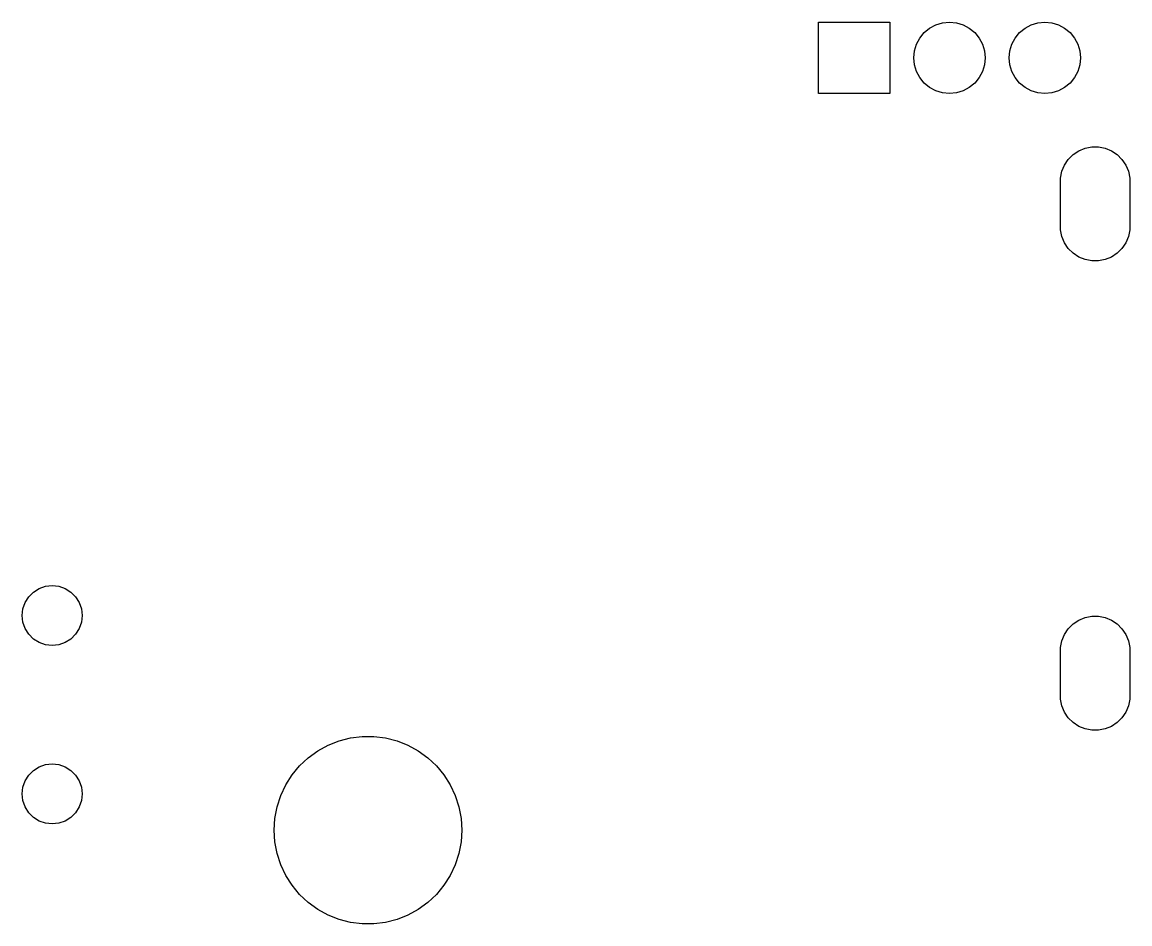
# Model space of a CAD drawing. Extents: x 96 to 246, y -139 to -34.
# Drawn here: x 176.16 to 205.67, y -82.05 to -58.04 of the extents above; entities that cross this region are included whole.
import ezdxf

# ---------------------------------------------------------------- set-up
doc = ezdxf.new("R2010")
doc.units = 0
doc.layers.add('BLACK', color=7, linetype='CONTINUOUS')

msp = doc.modelspace()

# ---------------------------------------------------------------- linework, layer by layer
at = {"layer": 'BLACK', "linetype": 'CONTINUOUS'}
for p, q in [((197.376748, -59.940247), (197.376748, -58.040247)), ((197.376748, -58.040247), (199.276748, -58.040247)), ((197.376748, -59.940247), (197.376748, -58.040247)), ((197.376748, -58.040247), (199.276748, -58.040247)), ((199.276748, -58.040247), (199.276748, -59.940247)), ((199.276748, -58.040247), (199.276748, -59.940247)), ((200.338956, -58.200351), (200.503199, -58.112561)), ((200.338956, -58.200351), (200.503199, -58.112561)), ((200.503199, -58.112561), (200.681412, -58.058501)), ((200.503199, -58.112561), (200.681412, -58.058501)), ((200.681412, -58.058501), (200.866748, -58.040247)), ((200.681412, -58.058501), (200.866748, -58.040247)), ((200.866748, -58.040247), (201.052084, -58.058501)), ((200.866748, -58.040247), (201.052084, -58.058501)), ((201.052084, -58.058501), (201.230297, -58.112561)), ((201.052084, -58.058501), (201.230297, -58.112561)), ((201.230297, -58.112561), (201.39454, -58.200351)), ((201.230297, -58.112561), (201.39454, -58.200351)), ((202.878956, -58.200351), (203.043199, -58.112561)), ((202.878956, -58.200351), (203.043199, -58.112561)), ((203.043199, -58.112561), (203.221412, -58.058501)), ((203.043199, -58.112561), (203.221412, -58.058501)), ((203.221412, -58.058501), (203.406748, -58.040247)), ((203.221412, -58.058501), (203.406748, -58.040247)), ((203.406748, -58.040247), (203.592084, -58.058501)), ((203.406748, -58.040247), (203.592084, -58.058501)), ((203.592084, -58.058501), (203.770297, -58.112561)), ((203.592084, -58.058501), (203.770297, -58.112561)), ((203.770297, -58.112561), (203.93454, -58.200351)), ((203.770297, -58.112561), (203.93454, -58.200351)), ((200.076852, -58.462455), (200.194997, -58.318496)), ((200.076852, -58.462455), (200.194997, -58.318496)), ((200.194997, -58.318496), (200.338956, -58.200351)), ((200.194997, -58.318496), (200.338956, -58.200351)), ((201.39454, -58.200351), (201.538499, -58.318496)), ((201.39454, -58.200351), (201.538499, -58.318496)), ((201.538499, -58.318496), (201.656644, -58.462455)), ((201.538499, -58.318496), (201.656644, -58.462455)), ((202.616852, -58.462455), (202.734997, -58.318496)), ((202.616852, -58.462455), (202.734997, -58.318496)), ((202.734997, -58.318496), (202.878956, -58.200351)), ((202.734997, -58.318496), (202.878956, -58.200351)), ((203.93454, -58.200351), (204.078499, -58.318496)), ((203.93454, -58.200351), (204.078499, -58.318496)), ((204.078499, -58.318496), (204.196644, -58.462455)), ((204.078499, -58.318496), (204.196644, -58.462455)), ((199.935002, -58.804911), (199.989062, -58.626698)), ((199.935002, -58.804911), (199.989062, -58.626698)), ((199.989062, -58.626698), (200.076852, -58.462455)), ((199.989062, -58.626698), (200.076852, -58.462455)), ((201.656644, -58.462455), (201.744434, -58.626698)), ((201.656644, -58.462455), (201.744434, -58.626698)), ((201.744434, -58.626698), (201.798494, -58.804911)), ((201.744434, -58.626698), (201.798494, -58.804911)), ((202.475002, -58.804911), (202.529062, -58.626698)), ((202.475002, -58.804911), (202.529062, -58.626698)), ((202.529062, -58.626698), (202.616852, -58.462455)), ((202.529062, -58.626698), (202.616852, -58.462455)), ((204.196644, -58.462455), (204.284434, -58.626698)), ((204.196644, -58.462455), (204.284434, -58.626698)), ((204.284434, -58.626698), (204.338494, -58.804911)), ((204.284434, -58.626698), (204.338494, -58.804911)), ((199.916748, -58.990247), (199.935002, -58.804911)), ((199.916748, -58.990247), (199.935002, -58.804911)), ((199.935002, -59.175583), (199.916748, -58.990247)), ((199.935002, -59.175583), (199.916748, -58.990247)), ((201.798494, -58.804911), (201.816748, -58.990247)), ((201.798494, -58.804911), (201.816748, -58.990247)), ((201.816748, -58.990247), (201.798494, -59.175583)), ((201.816748, -58.990247), (201.798494, -59.175583)), ((202.456748, -58.990247), (202.475002, -58.804911)), ((202.456748, -58.990247), (202.475002, -58.804911)), ((202.475002, -59.175583), (202.456748, -58.990247)), ((202.475002, -59.175583), (202.456748, -58.990247)), ((204.338494, -58.804911), (204.356748, -58.990247)), ((204.338494, -58.804911), (204.356748, -58.990247)), ((204.356748, -58.990247), (204.338494, -59.175583)), ((204.356748, -58.990247), (204.338494, -59.175583)), ((199.989062, -59.353796), (199.935002, -59.175583)), ((199.989062, -59.353796), (199.935002, -59.175583)), ((201.798494, -59.175583), (201.744434, -59.353796)), ((201.798494, -59.175583), (201.744434, -59.353796)), ((202.529062, -59.353796), (202.475002, -59.175583)), ((202.529062, -59.353796), (202.475002, -59.175583)), ((204.338494, -59.175583), (204.284434, -59.353796)), ((204.338494, -59.175583), (204.284434, -59.353796)), ((200.076852, -59.518039), (199.989062, -59.353796)), ((200.076852, -59.518039), (199.989062, -59.353796)), ((200.194997, -59.661998), (200.076852, -59.518039)), ((200.194997, -59.661998), (200.076852, -59.518039)), ((201.656644, -59.518039), (201.538499, -59.661998)), ((201.656644, -59.518039), (201.538499, -59.661998)), ((201.744434, -59.353796), (201.656644, -59.518039)), ((201.744434, -59.353796), (201.656644, -59.518039)), ((202.616852, -59.518039), (202.529062, -59.353796)), ((202.616852, -59.518039), (202.529062, -59.353796)), ((202.734997, -59.661998), (202.616852, -59.518039)), ((202.734997, -59.661998), (202.616852, -59.518039)), ((204.196644, -59.518039), (204.078499, -59.661998)), ((204.196644, -59.518039), (204.078499, -59.661998)), ((204.284434, -59.353796), (204.196644, -59.518039)), ((204.284434, -59.353796), (204.196644, -59.518039)), ((200.338956, -59.780143), (200.194997, -59.661998)), ((200.338956, -59.780143), (200.194997, -59.661998)), ((200.503199, -59.867933), (200.338956, -59.780143)), ((200.503199, -59.867933), (200.338956, -59.780143)), ((200.681412, -59.921993), (200.503199, -59.867933)), ((200.681412, -59.921993), (200.503199, -59.867933)), ((201.230297, -59.867933), (201.052084, -59.921993)), ((201.230297, -59.867933), (201.052084, -59.921993)), ((201.39454, -59.780143), (201.230297, -59.867933)), ((201.39454, -59.780143), (201.230297, -59.867933)), ((201.538499, -59.661998), (201.39454, -59.780143)), ((201.538499, -59.661998), (201.39454, -59.780143)), ((202.878956, -59.780143), (202.734997, -59.661998)), ((202.878956, -59.780143), (202.734997, -59.661998)), ((203.043199, -59.867933), (202.878956, -59.780143)), ((203.043199, -59.867933), (202.878956, -59.780143)), ((203.221412, -59.921993), (203.043199, -59.867933)), ((203.221412, -59.921993), (203.043199, -59.867933)), ((203.770297, -59.867933), (203.592084, -59.921993)), ((203.770297, -59.867933), (203.592084, -59.921993)), ((203.93454, -59.780143), (203.770297, -59.867933)), ((203.93454, -59.780143), (203.770297, -59.867933)), ((204.078499, -59.661998), (203.93454, -59.780143)), ((204.078499, -59.661998), (203.93454, -59.780143)), ((199.276748, -59.940247), (197.376748, -59.940247)), ((199.276748, -59.940247), (197.376748, -59.940247)), ((200.866748, -59.940247), (200.681412, -59.921993)), ((200.866748, -59.940247), (200.681412, -59.921993)), ((201.052084, -59.921993), (200.866748, -59.940247)), ((201.052084, -59.921993), (200.866748, -59.940247)), ((203.406748, -59.940247), (203.221412, -59.921993)), ((203.406748, -59.940247), (203.221412, -59.921993)), ((203.592084, -59.921993), (203.406748, -59.940247)), ((203.592084, -59.921993), (203.406748, -59.940247)), ((204.478139, -61.396077), (204.655986, -61.360701)), ((204.478139, -61.396077), (204.655986, -61.360701)), ((204.655986, -61.360701), (204.837318, -61.360701)), ((204.655986, -61.360701), (204.837318, -61.360701)), ((204.837318, -61.360701), (205.015165, -61.396077)), ((204.837318, -61.360701), (205.015165, -61.396077)), ((204.031617, -61.694433), (204.159838, -61.566212)), ((204.031617, -61.694433), (204.159838, -61.566212)), ((204.159838, -61.566212), (204.31061, -61.46547)), ((204.159838, -61.566212), (204.31061, -61.46547)), ((204.31061, -61.46547), (204.478139, -61.396077)), ((204.31061, -61.46547), (204.478139, -61.396077)), ((205.015165, -61.396077), (205.182694, -61.46547)), ((205.015165, -61.396077), (205.182694, -61.46547)), ((205.182694, -61.46547), (205.333466, -61.566212)), ((205.182694, -61.46547), (205.333466, -61.566212)), ((205.333466, -61.566212), (205.461687, -61.694433)), ((205.333466, -61.566212), (205.461687, -61.694433)), ((203.861482, -62.012734), (203.930875, -61.845205)), ((203.861482, -62.012734), (203.930875, -61.845205)), ((203.930875, -61.845205), (204.031617, -61.694433)), ((203.930875, -61.845205), (204.031617, -61.694433)), ((205.461687, -61.694433), (205.562429, -61.845205)), ((205.461687, -61.694433), (205.562429, -61.845205)), ((205.562429, -61.845205), (205.631822, -62.012734)), ((205.562429, -61.845205), (205.631822, -62.012734)), ((203.821652, -62.281247), (203.826106, -62.190581)), ((203.821652, -62.281247), (203.826106, -62.190581)), ((203.826106, -62.190581), (203.861482, -62.012734)), ((203.826106, -62.190581), (203.861482, -62.012734)), ((205.631822, -62.012734), (205.667198, -62.190581)), ((205.631822, -62.012734), (205.667198, -62.190581)), ((205.667198, -62.190581), (205.671652, -63.479247)), ((205.667198, -62.190581), (205.671652, -63.479247)), ((203.826106, -63.569913), (203.821652, -62.281247)), ((203.826106, -63.569913), (203.821652, -62.281247)), ((203.861482, -63.74776), (203.826106, -63.569913)), ((203.861482, -63.74776), (203.826106, -63.569913)), ((205.667198, -63.569913), (205.631822, -63.74776)), ((205.667198, -63.569913), (205.631822, -63.74776)), ((205.671652, -63.479247), (205.667198, -63.569913)), ((205.671652, -63.479247), (205.667198, -63.569913)), ((203.930875, -63.915289), (203.861482, -63.74776)), ((203.930875, -63.915289), (203.861482, -63.74776)), ((204.031617, -64.066061), (203.930875, -63.915289)), ((204.031617, -64.066061), (203.930875, -63.915289)), ((205.562429, -63.915289), (205.461687, -64.066061)), ((205.562429, -63.915289), (205.461687, -64.066061)), ((205.631822, -63.74776), (205.562429, -63.915289)), ((205.631822, -63.74776), (205.562429, -63.915289)), ((204.159838, -64.194282), (204.031617, -64.066061)), ((204.159838, -64.194282), (204.031617, -64.066061)), ((204.31061, -64.295024), (204.159838, -64.194282)), ((204.31061, -64.295024), (204.159838, -64.194282)), ((204.478139, -64.364417), (204.31061, -64.295024)), ((204.478139, -64.364417), (204.31061, -64.295024)), ((205.182694, -64.295024), (205.015165, -64.364417)), ((205.182694, -64.295024), (205.015165, -64.364417)), ((205.333466, -64.194282), (205.182694, -64.295024)), ((205.333466, -64.194282), (205.182694, -64.295024)), ((205.461687, -64.066061), (205.333466, -64.194282)), ((205.461687, -64.066061), (205.333466, -64.194282)), ((204.655986, -64.399793), (204.478139, -64.364417)), ((204.655986, -64.399793), (204.478139, -64.364417)), ((204.837318, -64.399793), (204.655986, -64.399793)), ((204.837318, -64.399793), (204.655986, -64.399793)), ((205.015165, -64.364417), (204.837318, -64.399793)), ((205.015165, -64.364417), (204.837318, -64.399793)), ((176.46586, -73.218782), (176.617545, -73.123472)), ((176.46586, -73.218782), (176.617545, -73.123472)), ((176.617545, -73.123472), (176.786635, -73.064305)), ((176.617545, -73.123472), (176.786635, -73.064305)), ((176.786635, -73.064305), (176.964652, -73.044247)), ((176.786635, -73.064305), (176.964652, -73.044247)), ((176.964652, -73.044247), (177.142669, -73.064305)), ((176.964652, -73.044247), (177.142669, -73.064305)), ((177.142669, -73.064305), (177.311759, -73.123472)), ((177.142669, -73.064305), (177.311759, -73.123472)), ((177.311759, -73.123472), (177.463444, -73.218782)), ((177.311759, -73.123472), (177.463444, -73.218782)), ((176.243877, -73.49714), (176.339187, -73.345455)), ((176.243877, -73.49714), (176.339187, -73.345455)), ((176.339187, -73.345455), (176.46586, -73.218782)), ((176.339187, -73.345455), (176.46586, -73.218782)), ((177.463444, -73.218782), (177.590117, -73.345455)), ((177.463444, -73.218782), (177.590117, -73.345455)), ((177.590117, -73.345455), (177.685427, -73.49714)), ((177.590117, -73.345455), (177.685427, -73.49714)), ((176.164652, -73.844247), (176.18471, -73.66623)), ((176.164652, -73.844247), (176.18471, -73.66623)), ((176.18471, -73.66623), (176.243877, -73.49714)), ((176.18471, -73.66623), (176.243877, -73.49714)), ((177.685427, -73.49714), (177.744594, -73.66623)), ((177.685427, -73.49714), (177.744594, -73.66623)), ((177.744594, -73.66623), (177.764652, -73.844247)), ((177.744594, -73.66623), (177.764652, -73.844247)), ((176.18471, -74.022264), (176.164652, -73.844247)), ((176.18471, -74.022264), (176.164652, -73.844247)), ((176.243877, -74.191354), (176.18471, -74.022264)), ((176.243877, -74.191354), (176.18471, -74.022264)), ((177.744594, -74.022264), (177.685427, -74.191354)), ((177.744594, -74.022264), (177.685427, -74.191354)), ((177.764652, -73.844247), (177.744594, -74.022264)), ((177.764652, -73.844247), (177.744594, -74.022264)), ((204.159838, -74.066212), (204.31061, -73.96547)), ((204.159838, -74.066212), (204.31061, -73.96547)), ((204.31061, -73.96547), (204.478139, -73.896077)), ((204.31061, -73.96547), (204.478139, -73.896077)), ((204.478139, -73.896077), (204.655986, -73.860701)), ((204.478139, -73.896077), (204.655986, -73.860701)), ((204.655986, -73.860701), (204.837318, -73.860701)), ((204.655986, -73.860701), (204.837318, -73.860701)), ((204.837318, -73.860701), (205.015165, -73.896077)), ((204.837318, -73.860701), (205.015165, -73.896077)), ((205.015165, -73.896077), (205.182694, -73.96547)), ((205.015165, -73.896077), (205.182694, -73.96547)), ((205.182694, -73.96547), (205.333466, -74.066212)), ((205.182694, -73.96547), (205.333466, -74.066212)), ((176.339187, -74.343039), (176.243877, -74.191354)), ((176.339187, -74.343039), (176.243877, -74.191354)), ((176.46586, -74.469712), (176.339187, -74.343039)), ((176.46586, -74.469712), (176.339187, -74.343039)), ((177.590117, -74.343039), (177.463444, -74.469712)), ((177.590117, -74.343039), (177.463444, -74.469712)), ((177.685427, -74.191354), (177.590117, -74.343039)), ((177.685427, -74.191354), (177.590117, -74.343039)), ((203.861482, -74.512734), (203.930875, -74.345205)), ((203.861482, -74.512734), (203.930875, -74.345205)), ((203.930875, -74.345205), (204.031617, -74.194433)), ((203.930875, -74.345205), (204.031617, -74.194433)), ((204.031617, -74.194433), (204.159838, -74.066212)), ((204.031617, -74.194433), (204.159838, -74.066212)), ((205.333466, -74.066212), (205.461687, -74.194433)), ((205.333466, -74.066212), (205.461687, -74.194433)), ((205.461687, -74.194433), (205.562429, -74.345205)), ((205.461687, -74.194433), (205.562429, -74.345205)), ((205.562429, -74.345205), (205.631822, -74.512734)), ((205.562429, -74.345205), (205.631822, -74.512734)), ((176.617545, -74.565022), (176.46586, -74.469712)), ((176.617545, -74.565022), (176.46586, -74.469712)), ((176.786635, -74.624189), (176.617545, -74.565022)), ((176.786635, -74.624189), (176.617545, -74.565022)), ((176.964652, -74.644247), (176.786635, -74.624189)), ((176.964652, -74.644247), (176.786635, -74.624189)), ((177.142669, -74.624189), (176.964652, -74.644247)), ((177.142669, -74.624189), (176.964652, -74.644247)), ((177.311759, -74.565022), (177.142669, -74.624189)), ((177.311759, -74.565022), (177.142669, -74.624189)), ((177.463444, -74.469712), (177.311759, -74.565022)), ((177.463444, -74.469712), (177.311759, -74.565022)), ((203.826106, -74.690581), (203.861482, -74.512734)), ((203.826106, -74.690581), (203.861482, -74.512734)), ((205.631822, -74.512734), (205.667198, -74.690581)), ((205.631822, -74.512734), (205.667198, -74.690581)), ((203.821652, -74.781247), (203.826106, -74.690581)), ((203.821652, -74.781247), (203.826106, -74.690581)), ((203.826106, -76.069913), (203.821652, -74.781247)), ((203.826106, -76.069913), (203.821652, -74.781247)), ((205.667198, -74.690581), (205.671652, -75.979247)), ((205.667198, -74.690581), (205.671652, -75.979247)), ((203.861482, -76.24776), (203.826106, -76.069913)), ((203.861482, -76.24776), (203.826106, -76.069913)), ((205.667198, -76.069913), (205.631822, -76.24776)), ((205.667198, -76.069913), (205.631822, -76.24776)), ((205.671652, -75.979247), (205.667198, -76.069913)), ((205.671652, -75.979247), (205.667198, -76.069913)), ((203.930875, -76.415289), (203.861482, -76.24776)), ((203.930875, -76.415289), (203.861482, -76.24776)), ((204.031617, -76.566061), (203.930875, -76.415289)), ((204.031617, -76.566061), (203.930875, -76.415289)), ((205.562429, -76.415289), (205.461687, -76.566061)), ((205.562429, -76.415289), (205.461687, -76.566061)), ((205.631822, -76.24776), (205.562429, -76.415289)), ((205.631822, -76.24776), (205.562429, -76.415289)), ((204.159838, -76.694282), (204.031617, -76.566061)), ((204.159838, -76.694282), (204.031617, -76.566061)), ((204.31061, -76.795024), (204.159838, -76.694282)), ((204.31061, -76.795024), (204.159838, -76.694282)), ((205.333466, -76.694282), (205.182694, -76.795024)), ((205.333466, -76.694282), (205.182694, -76.795024)), ((205.461687, -76.566061), (205.333466, -76.694282)), ((205.461687, -76.566061), (205.333466, -76.694282)), ((204.478139, -76.864417), (204.31061, -76.795024)), ((204.478139, -76.864417), (204.31061, -76.795024)), ((204.655986, -76.899793), (204.478139, -76.864417)), ((204.655986, -76.899793), (204.478139, -76.864417)), ((204.837318, -76.899793), (204.655986, -76.899793)), ((204.837318, -76.899793), (204.655986, -76.899793)), ((205.015165, -76.864417), (204.837318, -76.899793)), ((205.015165, -76.864417), (204.837318, -76.899793)), ((205.182694, -76.795024), (205.015165, -76.864417)), ((205.182694, -76.795024), (205.015165, -76.864417)), ((184.038085, -77.447677), (184.313204, -77.296429)), ((184.038085, -77.447677), (184.313204, -77.296429)), ((184.313204, -77.296429), (184.60511, -77.180856)), ((184.313204, -77.296429), (184.60511, -77.180856)), ((184.60511, -77.180856), (184.909199, -77.102779)), ((184.60511, -77.180856), (184.909199, -77.102779)), ((184.909199, -77.102779), (185.220676, -77.06343)), ((184.909199, -77.102779), (185.220676, -77.06343)), ((185.220676, -77.06343), (185.534628, -77.06343)), ((185.220676, -77.06343), (185.534628, -77.06343)), ((185.534628, -77.06343), (185.846105, -77.102779)), ((185.534628, -77.06343), (185.846105, -77.102779)), ((185.846105, -77.102779), (186.150194, -77.180856)), ((185.846105, -77.102779), (186.150194, -77.180856)), ((186.150194, -77.180856), (186.4421, -77.296429)), ((186.150194, -77.180856), (186.4421, -77.296429)), ((186.4421, -77.296429), (186.717219, -77.447677)), ((186.4421, -77.296429), (186.717219, -77.447677)), ((183.784092, -77.632214), (184.038085, -77.447677)), ((183.784092, -77.632214), (184.038085, -77.447677)), ((186.717219, -77.447677), (186.971212, -77.632214)), ((186.717219, -77.447677), (186.971212, -77.632214)), ((176.46586, -77.968782), (176.617545, -77.873472)), ((176.46586, -77.968782), (176.617545, -77.873472)), ((176.617545, -77.873472), (176.786635, -77.814305)), ((176.617545, -77.873472), (176.786635, -77.814305)), ((176.786635, -77.814305), (176.964652, -77.794247)), ((176.786635, -77.814305), (176.964652, -77.794247)), ((176.964652, -77.794247), (177.142669, -77.814305)), ((176.964652, -77.794247), (177.142669, -77.814305)), ((177.142669, -77.814305), (177.311759, -77.873472)), ((177.142669, -77.814305), (177.311759, -77.873472)), ((177.311759, -77.873472), (177.463444, -77.968782)), ((177.311759, -77.873472), (177.463444, -77.968782)), ((183.35511, -78.089034), (183.55523, -77.847129)), ((183.35511, -78.089034), (183.55523, -77.847129)), ((183.55523, -77.847129), (183.784092, -77.632214)), ((183.55523, -77.847129), (183.784092, -77.632214)), ((186.971212, -77.632214), (187.200074, -77.847129)), ((186.971212, -77.632214), (187.200074, -77.847129)), ((187.200074, -77.847129), (187.400194, -78.089034)), ((187.200074, -77.847129), (187.400194, -78.089034)), ((176.243877, -78.24714), (176.339187, -78.095455)), ((176.243877, -78.24714), (176.339187, -78.095455)), ((176.339187, -78.095455), (176.46586, -77.968782)), ((176.339187, -78.095455), (176.46586, -77.968782)), ((177.463444, -77.968782), (177.590117, -78.095455)), ((177.463444, -77.968782), (177.590117, -78.095455)), ((177.590117, -78.095455), (177.685427, -78.24714)), ((177.590117, -78.095455), (177.685427, -78.24714)), ((183.186885, -78.354113), (183.35511, -78.089034)), ((183.186885, -78.354113), (183.35511, -78.089034)), ((187.400194, -78.089034), (187.568419, -78.354113)), ((187.400194, -78.089034), (187.568419, -78.354113)), ((176.164652, -78.594247), (176.18471, -78.41623)), ((176.164652, -78.594247), (176.18471, -78.41623)), ((176.18471, -78.41623), (176.243877, -78.24714)), ((176.18471, -78.41623), (176.243877, -78.24714)), ((177.685427, -78.24714), (177.744594, -78.41623)), ((177.685427, -78.24714), (177.744594, -78.41623)), ((177.744594, -78.41623), (177.764652, -78.594247)), ((177.744594, -78.41623), (177.764652, -78.594247)), ((183.053211, -78.638186), (183.186885, -78.354113)), ((183.053211, -78.638186), (183.186885, -78.354113)), ((187.568419, -78.354113), (187.702093, -78.638186)), ((187.568419, -78.354113), (187.702093, -78.638186)), ((176.18471, -78.772264), (176.164652, -78.594247)), ((176.18471, -78.772264), (176.164652, -78.594247)), ((176.243877, -78.941354), (176.18471, -78.772264)), ((176.243877, -78.941354), (176.18471, -78.772264)), ((177.744594, -78.772264), (177.685427, -78.941354)), ((177.744594, -78.772264), (177.685427, -78.941354)), ((177.764652, -78.594247), (177.744594, -78.772264)), ((177.764652, -78.594247), (177.744594, -78.772264)), ((182.956194, -78.936772), (183.053211, -78.638186)), ((182.956194, -78.936772), (183.053211, -78.638186)), ((187.702093, -78.638186), (187.79911, -78.936772)), ((187.702093, -78.638186), (187.79911, -78.936772)), ((176.339187, -79.093039), (176.243877, -78.941354)), ((176.339187, -79.093039), (176.243877, -78.941354)), ((177.685427, -78.941354), (177.590117, -79.093039)), ((177.685427, -78.941354), (177.590117, -79.093039)), ((182.897365, -79.245164), (182.956194, -78.936772)), ((182.897365, -79.245164), (182.956194, -78.936772)), ((187.79911, -78.936772), (187.857939, -79.245164)), ((187.79911, -78.936772), (187.857939, -79.245164)), ((176.46586, -79.219712), (176.339187, -79.093039)), ((176.46586, -79.219712), (176.339187, -79.093039)), ((176.617545, -79.315022), (176.46586, -79.219712)), ((176.617545, -79.315022), (176.46586, -79.219712)), ((176.786635, -79.374189), (176.617545, -79.315022)), ((176.786635, -79.374189), (176.617545, -79.315022)), ((177.311759, -79.315022), (177.142669, -79.374189)), ((177.311759, -79.315022), (177.142669, -79.374189)), ((177.463444, -79.219712), (177.311759, -79.315022)), ((177.463444, -79.219712), (177.311759, -79.315022)), ((177.590117, -79.093039), (177.463444, -79.219712)), ((177.590117, -79.093039), (177.463444, -79.219712)), ((182.877652, -79.558497), (182.897365, -79.245164)), ((182.877652, -79.558497), (182.897365, -79.245164)), ((187.857939, -79.245164), (187.877652, -79.558497)), ((187.857939, -79.245164), (187.877652, -79.558497)), ((176.964652, -79.394247), (176.786635, -79.374189)), ((176.964652, -79.394247), (176.786635, -79.374189)), ((177.142669, -79.374189), (176.964652, -79.394247)), ((177.142669, -79.374189), (176.964652, -79.394247)), ((182.897365, -79.87183), (182.877652, -79.558497)), ((182.897365, -79.87183), (182.877652, -79.558497)), ((187.877652, -79.558497), (187.857939, -79.87183)), ((187.877652, -79.558497), (187.857939, -79.87183)), ((182.956194, -80.180222), (182.897365, -79.87183)), ((182.956194, -80.180222), (182.897365, -79.87183)), ((187.857939, -79.87183), (187.79911, -80.180222)), ((187.857939, -79.87183), (187.79911, -80.180222)), ((183.053211, -80.478808), (182.956194, -80.180222)), ((183.053211, -80.478808), (182.956194, -80.180222)), ((187.79911, -80.180222), (187.702093, -80.478808)), ((187.79911, -80.180222), (187.702093, -80.478808)), ((183.186885, -80.762881), (183.053211, -80.478808)), ((183.186885, -80.762881), (183.053211, -80.478808)), ((187.702093, -80.478808), (187.568419, -80.762881)), ((187.702093, -80.478808), (187.568419, -80.762881)), ((183.35511, -81.02796), (183.186885, -80.762881)), ((183.35511, -81.02796), (183.186885, -80.762881)), ((187.568419, -80.762881), (187.400194, -81.02796)), ((187.568419, -80.762881), (187.400194, -81.02796)), ((183.55523, -81.269865), (183.35511, -81.02796)), ((183.55523, -81.269865), (183.35511, -81.02796)), ((187.400194, -81.02796), (187.200074, -81.269865)), ((187.400194, -81.02796), (187.200074, -81.269865)), ((183.784092, -81.48478), (183.55523, -81.269865)), ((183.784092, -81.48478), (183.55523, -81.269865)), ((187.200074, -81.269865), (186.971212, -81.48478)), ((187.200074, -81.269865), (186.971212, -81.48478)), ((184.038085, -81.669317), (183.784092, -81.48478)), ((184.038085, -81.669317), (183.784092, -81.48478)), ((184.313204, -81.820565), (184.038085, -81.669317)), ((184.313204, -81.820565), (184.038085, -81.669317)), ((186.717219, -81.669317), (186.4421, -81.820565)), ((186.717219, -81.669317), (186.4421, -81.820565)), ((186.971212, -81.48478), (186.717219, -81.669317)), ((186.971212, -81.48478), (186.717219, -81.669317)), ((184.60511, -81.936138), (184.313204, -81.820565)), ((184.60511, -81.936138), (184.313204, -81.820565)), ((184.909199, -82.014215), (184.60511, -81.936138)), ((184.909199, -82.014215), (184.60511, -81.936138)), ((185.220676, -82.053564), (184.909199, -82.014215)), ((185.220676, -82.053564), (184.909199, -82.014215)), ((185.846105, -82.014215), (185.534628, -82.053564)), ((185.846105, -82.014215), (185.534628, -82.053564)), ((186.150194, -81.936138), (185.846105, -82.014215)), ((186.150194, -81.936138), (185.846105, -82.014215)), ((186.4421, -81.820565), (186.150194, -81.936138)), ((186.4421, -81.820565), (186.150194, -81.936138)), ((185.534628, -82.053564), (185.220676, -82.053564)), ((185.534628, -82.053564), (185.220676, -82.053564))]:
    msp.add_line(p, q, dxfattribs=at)

doc.saveas('drawing.dxf')
